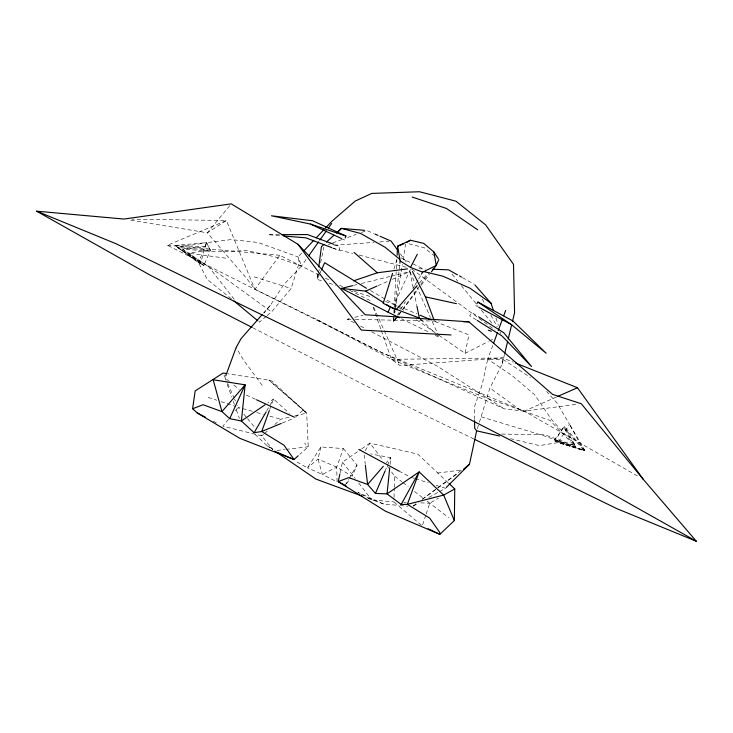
<?xml version="1.0" encoding="UTF-8"?>
<svg xmlns="http://www.w3.org/2000/svg" width="733" height="733" viewBox="0 0 733 733"><rect width="100%" height="100%" fill="white"/><g stroke="black" fill="none" stroke-linecap="round" stroke-linejoin="round"><path stroke-width="0.55" stroke-dasharray="3.67 2.75" d="M421.393 525.231L393.868 501.922L393.978 498.577M394.015 497.46L394.317 488.545M394.354 487.427L394.739 476.276L391.367 471.704M393.594 317.591L393.337 322.126L398.101 315.831M393.85 313.055L394.107 308.52M394.171 307.384L396.278 269.973M396.342 268.846L396.855 259.775M390.066 464.484L390.771 457.704L370.614 453.91M393.841 317.591L393.337 322.126L398.019 315.685M394.345 313.055L394.849 308.52M394.977 307.393L399.916 263.184M317.893 273.739L317.16 279.365L323.674 281.472M394.042 317.609L393.337 322.126L396.782 316.244M394.757 313.083L395.114 310.819M395.289 309.692L402.39 264.476M403.095 259.958L405.578 244.135M479.428 422.217L489.91 387.977L502.16 364.109L502.92 359.408L487.711 359.179L482.222 384.394L474.278 407.301L474.517 419.496M318.314 273.812L317.16 279.365L319.038 275.196M318.543 272.694L319.231 269.368M320.605 262.707L323.821 247.158M438.975 335.293L465.079 353.361L468.937 334.889L434.541 321.338M340.112 472.968L342.467 462.156L360.783 449.457M320.889 446.965L317.994 459.096L322.401 474.489L337.061 481.828L336.722 467.104L343.374 448.578L320.889 446.965L307.484 467.782L294.712 460.8M502.16 364.109L504.533 354.268M231.381 298.853L207.302 279.475L198.533 262.652L200.613 262.927L182.279 249L205.359 246.856L206.504 242.669L198.533 262.652L203.93 265.41L188.014 253.105L210.398 250.228L206.504 242.669L177.817 247.406L198.533 262.652L203.93 265.41L210.398 250.228L206.504 242.669L174.967 245.445L198.533 262.652L200.613 262.927L206.504 242.669L231.078 239.599L257.979 242.449L298.084 256.926L301.492 266.006L283.524 284.981L270.358 305.276L263.953 313.11M267.206 315.584L271.522 311.937L291.12 288.518L299.266 262.597L298.084 256.926L302.014 252.784M393.905 269.121L396.91 259.509M477.348 428.677L479.08 423.289M422.611 524.874L425.818 515.116M426.175 514.035L429.74 503.186L438.398 498.257M269.698 409.509L273.501 399.036L289.517 413.412M492.778 345.417L487.711 359.179L512.11 375.589L534.577 394.656L551.518 419.533L575.469 445.728L554.441 439.956L564.447 426.514L584.934 450.566L558.207 442.604L539.351 445.609L510.617 438.682M384.917 471.365L390.771 457.704L386.282 462.889M343.374 448.578L357.035 465.043L352.161 476.193L336.722 467.104L317.994 459.096L307.484 467.782L322.401 474.489L336.722 467.104M319.515 274.16L320.926 271.036M397.029 306.257L394.235 304.314L410.416 269.478M266.665 410.92L273.501 399.036L267.838 402.912M397.359 315.272L400.236 310.371M400.804 309.39L405.404 301.556M412.881 288.82L418.048 279.997M418.625 279.016L420.925 275.104M345.096 485.347L348.505 479.547M349.073 478.576L357.035 465.043M554.441 439.956L584.934 450.566L569.495 424.279L584.027 450.639L555.055 441.083L563.457 426.872L584.027 450.639L558.207 442.604L569.495 424.279L557.016 403.013L546.552 391.395M365.107 450.731L369.945 443.108L417.737 454.084L448.175 482.754M306.082 259.528L301.492 266.006L274.573 256.742L246.535 250.539L216.464 251.895L182.279 249L208.593 266.647L234.762 299.971M398.688 314.759L420.082 285.311M420.751 284.386L429.446 272.429M319.267 275.067L279.768 255.276L254.919 289.315L167.371 245.262L226.387 220.514L254.919 289.315L382.342 352.875L504.148 408.831L524.196 411.167L577.934 404.185M346.434 483.78L350.887 477.879M398.779 314.933L418.525 288.866M421.255 285.265L429.419 274.481M228.449 419.349L222.887 426.212L261.855 435.878L272.96 449.943M235.403 410.773L238.179 407.346L237.272 405.267M229.759 205.625L207.357 232.819L129.604 219.992M419.377 283.094L427.632 273.638M263.605 312.973L270.358 305.276M295.372 417.214L303.425 409.82L306.66 413.146L308.226 446.782L299.889 454.277M263.568 434.367L261.855 435.878L259.702 433.285M264.43 433.606L267.866 430.583M274.728 424.535L280.739 419.239L290.46 416.958M266.336 316.317L259.427 322.154L258.254 320.074M415.904 503.938L413.183 505.953L415.95 503.947M422.254 499.228L436.776 488.471M437.683 487.802L462.193 469.651M422.373 499.265L437.07 488.554M437.995 487.885L458.198 473.161M361.699 448.825L369.945 443.108L382.608 459.811M413.247 506.082L419.111 502.847M428.869 497.45L438.636 492.054M439.617 491.513L445.472 488.279L434.742 484.861M465.079 353.361L488.334 341.514M489.342 341.001L493.391 338.939M377.935 285.678L388.243 281.133M392.375 279.31L409.894 271.577L415.968 285.146M556.567 396.929L524.196 411.167L482.69 396.69L391.404 359.335L317.233 319.735L254.919 289.315L247.067 278.998L207.357 232.819L226.387 220.514L131.931 219.167M282.251 423.033L292.522 418.8M328.338 244.501L331.545 243.329M332.617 242.944L343.328 239.068M347.607 237.51L356.174 234.404M361.525 232.471L366.876 230.529L373.949 233.616M354.479 322.896L347.378 319.185L350.511 318.406M354.699 317.362L363.073 315.272M353.618 285.412L356.925 284.596M361.342 283.515L390.038 276.46M391.138 276.194L409.894 271.577L413.714 290.378M294.776 415.941L306.66 413.146L272.09 381.215L268.919 380.134L227.597 373.748M437.445 473.069L461.689 469.954M277.001 450.429L284.807 449.521M285.925 449.393L308.226 446.782L304.543 443.181M334.285 245.298L374.059 242.366M379.749 241.945L388.838 241.276M381.352 330.675L391.404 359.335L399.824 365.52L502.756 357.951L513.274 362.148M391.404 359.335L502.756 357.951M279.328 234.661L268.031 234.688L280.281 235.714M501.684 434.064L544.683 434.806L575.469 445.728L564.447 426.514M347.378 319.185L354.186 319.331M355.322 319.359L439.369 321.182M403.956 502.279L406.201 502.362M420.769 502.875L429.74 503.186L448.642 517.709M418.873 268.745L425.717 268.993M205.359 246.856L174.967 245.445L200.613 262.927M210.398 250.228L177.817 247.406L203.93 265.41M167.371 245.262L279.768 255.276M367.737 498.174L383.606 504.02L399.045 505.422M400.145 505.523L407.86 506.228M383.606 504.02L357.896 492.374L371.686 499.869L393.868 501.922M225.727 258.172L188.014 253.105L217.582 272.676L271.522 311.937M409.014 243.832L424.215 247.717L433.661 255.368M332.846 248.322L352.628 253.426M359.225 255.121L406.494 267.316M252.372 411.314L238.179 407.346L241.047 410.801M256.733 412.532L263.284 414.356M269.826 416.188L280.739 419.239M555.055 441.083L575.579 447.011L563.457 426.872M481.169 416.83L543.006 435.503L575.579 447.011L550.098 420.467L519.834 409.756L489.91 387.977M254.204 276.854L291.12 288.518M411.14 477.348L414.356 478.374M415.428 478.713L428.301 482.818M329.099 283.231L335.613 285.339M354.066 291.313L372.52 297.286M385.549 301.501L397.332 305.624M208.19 397.396L216.757 400.236M221.045 401.657L236.035 406.632M334.889 244.694L340.139 246.645L339.104 250.42L332.883 248.066M398.367 306.064L416.967 313.916M246.279 395.06L255.496 399.302M342.531 239.04L344.592 240.003M473.967 439.049L390.698 398.477L253.224 327.999M401.382 318.745L430.088 332.819M435.21 335.338L439.314 337.345L437.445 333.167M400.933 257.814L412.01 263.358M413.018 263.862L424.095 269.396M325.351 278.109L330.409 280.647M339.526 285.219L342.568 286.74M349.659 290.286L370.925 300.951M317.233 319.735L382.342 352.875L524.196 411.167L639.149 476.899M213.074 421.145L217.005 423.17M360.572 326.075L365.648 328.723M371.732 331.902L436.694 365.822L504.148 408.831M475.671 305.588L477.659 306.641M399.009 471.062L409.06 476.468M254.901 434.284L267.206 445.783L275.067 450.071M462.404 277.605L474.288 284.267M370.44 290.57L394.235 304.314M476.303 319.89L469.642 315.731L471.887 312.56L477.678 316.225M502.92 359.408L530.509 377.486M267.206 445.783L272.823 449.622M397.964 306.898L403.553 310.774M416.601 319.808L435.246 332.709M411.809 269.121L495.077 330.125M394.739 476.276L401.913 481.792M402.811 482.479L408.199 486.62M414.484 491.458L423.454 498.358M427.046 501.115L429.74 503.186M229.402 381.508L224.958 377.944L225.718 380.07M233.845 385.072L239.169 389.351M303.425 409.82L268.919 380.134L306.66 413.146M420.916 319.579L434.513 332.709M435.31 333.488L439.314 337.345M342.467 462.156L355.258 478.521M243.924 414.264L246.792 417.718M247.507 418.589L255.396 428.09M452.114 274.224L457.841 281.252M461.414 285.641L477.87 305.844M481.444 310.233L492.182 323.409M358.675 482.965L371.686 499.869M262.212 385.393L243.594 360.15L236.127 347.543M387.326 466.215L388.673 468.039M400.337 253.865L406.934 262.982M482.287 299.137L484.421 303.105M490.817 314.998L497.212 326.891M499.879 331.847L500.951 333.827M416.436 286.191L430.445 317.508M432.305 321.686L436.978 332.122M373.72 307.2L399.824 365.52M224.041 375.14L227.23 382.406M227.688 383.451L234.074 397.992M234.533 399.036L235.449 401.116M227.23 384.33L231.784 397.094M233.296 401.345L234.441 404.543M236.338 409.857L239.37 418.369M373.161 307.319L380.977 329.612M495.902 317.975L498.339 325.342M413.934 291.487L416.628 304.763M364.164 454.918L365.226 464.016"/><path stroke-width="1.1" d="M339.883 474.059L338.234 481.627L385.512 511.222L439.837 534.339L454.35 520.577L454.753 488.948L448.999 483.523M397.112 255.24L397.616 246.169L410.471 240.241L423.701 243.356L433.881 251.95L438.197 258.593M389.718 467.874L387.042 493.868L401.162 504.441L407.365 504.368L443.657 495.087L454.753 488.948M399.916 263.184L400.163 260.911L397.616 246.169L403.727 243.796M318.782 266.986L321.421 246.728L323.922 244.437M298.221 455.77L294.052 459.518L239.865 438.352L197.379 413.036L192.596 408.757L195.161 390.9L223.125 373.06L226.479 373.573M446.278 487.472L469.459 464.273L476.652 430.839L474.7 428.365L474.544 420.605M504.799 353.178L507.703 341.157M508.235 338.967L511.671 324.756M512.459 321.475L514.575 312.734L513.503 264.356L485.567 224.811L455.926 201.181L419.478 191.744L371.723 193.42L355.175 201.089L331.847 221.311L325.562 227.936M392.567 273.391L383.212 303.306L396.104 309.757L417.123 285.678M345.243 238.005L345.894 236.008L312.56 220.734L271.467 215.795L310.508 224.078L345.894 236.008M269.323 410.553L261.718 431.499L254.131 432.717L241.395 420.999L229.695 418.644L221.962 411.607L203.078 404.735L192.596 408.757M225.727 375.846L236.127 347.543L241.084 338.619L262.102 314.677M493.556 343.301L497.46 332.709M498.238 330.592L502.517 318.947M503.69 315.767L505.633 310.471M454.35 520.577L443.657 495.087L419.148 471.905L387.042 493.868L375.47 493.428L384.917 471.365M438.81 259.537L436.227 265.483L431.462 271.778M321.393 270.001L324.682 262.716L366.482 288.28M399.329 317.737L388.05 312.212L390.377 307.063L386.557 304.616M229.695 418.644L245.124 384.834L213.175 379.767L221.962 411.607L245.124 384.834L241.395 420.999L264.998 404.845M400.163 260.911L410.48 267.408L417.279 254.296M401.162 504.441L419.148 471.905L407.365 504.368L429.675 518.112L439.699 532.387L439.837 534.339L428.118 528.759M254.131 432.717L266.097 411.909M421.493 274.124L422.648 272.163L436.227 265.483L433.881 251.95M476.789 303.819L477.907 302.051L512.972 321.008L546.14 353.224L511.377 324.572L477.907 302.051M308.712 255.826L318.543 241.945M319.854 240.094L326.414 230.831M328.384 228.055L331.664 223.428M383.295 466.344L367.609 484.476L348.725 477.604L338.234 481.627L346.104 485.915M303.581 251.126L313.788 240.36M316.143 237.877L323.995 229.594M338.261 231.601L341.422 228.384L364.668 230.345M326.423 242.147L333.927 235.266M336.42 232.975L341.422 228.384L360.599 233.461L385.118 247.278L399.723 259.271M463.623 469.12L469.459 464.273M406.705 242.449L410.471 240.241M388.05 312.212L341.477 288.399L365.565 291.138L376.909 286.136M557.611 396.471L577.457 387.739L643.116 479.171L696.35 541.256L616.847 508.656L474.993 439.543M281.225 423.454L261.718 431.499L284.028 445.243L294.052 459.518L274.673 451.253M353.59 280.84L377.303 272.786L407.53 268.883M341.477 288.399L352.518 285.687M281.582 234.652L307.558 234.578L333.836 244.309M463.219 321.705L468.9 321.833L552.609 394.391L581.287 403.755L643.116 479.171M432.562 269.249L448.532 269.836L457.447 274.829M451.097 334.954L361.296 330.088L297.955 244.263L231.197 203.866L123.969 219.057L36.65 211.186L150.375 275.269L252.207 327.477M468.9 321.833L365.162 314.75L297.955 244.263M283.625 235.989L305.899 237.849L331.847 247.672M412.45 271.494L425.424 296.865L456.43 303.645M476.652 430.839L499.567 436.016M424.16 271.659L442.952 276.213L469.954 288.17L491.018 303.233L493.465 310.6M412.212 197.049L446.534 208.502L477.678 229.805M488.279 330.207L491.321 331.27M362.441 496.223L315.868 479.061L277.505 452.82M390.377 307.063L419.322 318.03L420.916 319.579M410.48 267.408L422.648 272.163M515.381 362.982L577.457 387.739M36.65 211.186L116.153 243.787L342.302 353.966L582.625 477.183L696.35 541.256M420.073 315.227L431.435 320.028M374.957 234.056L377.981 235.375M380.006 236.255L391.11 241.102L397.707 250.219M256.523 399.778L294.419 417.214M310.508 224.078L341.496 238.555M197.379 413.036L205.231 417.086M478.649 307.164L511.377 324.572M358.804 449.43L399.009 471.062M459.435 275.938L461.414 277.056M477.247 320.486L501.968 335.943L531.489 366.5L503.727 332.727L478.64 316.839M365.565 291.138L383.698 302.775M234.056 301.006L257.695 320.688M354.076 252.436L377.303 272.786M475.021 285.091L491.018 303.233M375.47 493.428L367.609 484.476L365.355 465.153M425.424 296.865L434.138 320.275M416.857 305.863L419.322 318.03"/></g></svg>
